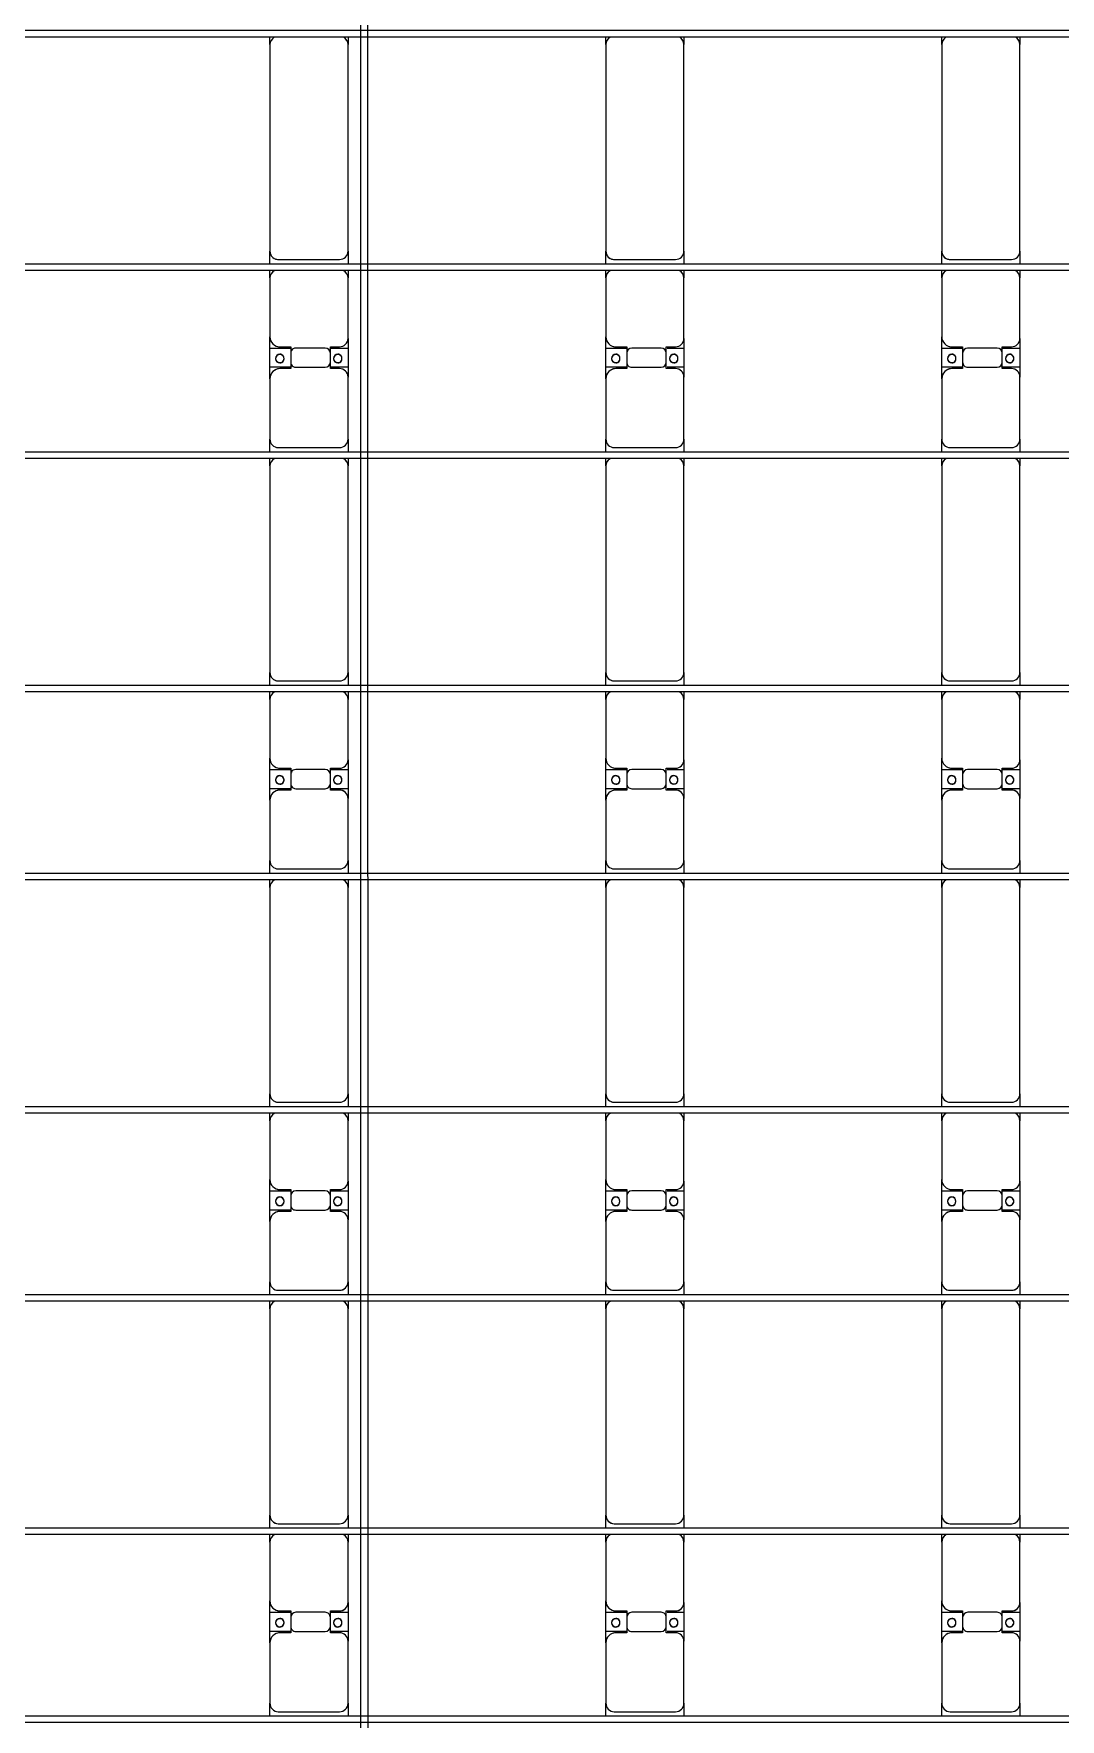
# Model space of a CAD drawing. Header units: millimetres. Extents: x -178706 to 107777, y -87310 to 933.
# Drawn here: x -102530 to -96419, y -52671 to -42631 of the extents above; entities that cross this region are included whole.
import ezdxf

# ---------------------------------------------------------------- set-up
doc = ezdxf.new("R2010")
doc.units = ezdxf.units.MM
doc.layers.add('A-GENM', color=13, linetype='Continuous', lineweight=9)
doc.layers.add('S-BEAM', color=12, linetype='Continuous', lineweight=9)

# ---------------------------------------------------------------- blocks, each defined once
blk = doc.blocks.new('Dai phao do pin - DẢI PHAO ĐỠ PIN-V35-BỐ TRÍ KHUNG KẾT CẤU BÈ PIN 04')
at = {"layer": 'A-GENM', "color": 7}
for p, q in [((23285, 242), (23360, 242)), ((23720, 242), (23360, 242)), ((23720, 242), (23902, 242)), ((23788, 242), (23970, 242)), ((23788, 118), (23788, 242)), ((23902, 242), (23902, 118)), ((24320, 242), (23970, 242)), ((24320, 242), (24365, 242)), ((24405, 242), (24480, 242)), ((25710, 242), (24480, 242)), ((25710, 242), (25755, 242)), ((25795, 242), (25870, 242)), ((26230, 242), (25870, 242)), ((26230, 242), (26412, 242)), ((26298, 242), (26480, 242)), ((26298, 118), (26298, 242)), ((26412, 242), (26412, 118)), ((26830, 242), (26480, 242)), ((26830, 242), (26875, 242)), ((26915, 242), (26990, 242)), ((28220, 242), (26990, 242)), ((28220, 242), (28265, 242)), ((28305, 242), (28380, 242)), ((28740, 242), (28380, 242)), ((28740, 242), (28922, 242)), ((28808, 242), (28990, 242)), ((28808, 118), (28808, 242)), ((28922, 242), (28922, 118)), ((29340, 242), (28990, 242)), ((29340, 242), (29385, 242)), ((29425, 242), (29500, 242)), ((30730, 242), (29500, 242)), ((30730, 242), (30775, 242)), ((30815, 242), (30890, 242)), ((31250, 242), (30890, 242)), ((31250, 242), (31432, 242)), ((31318, 242), (31500, 242)), ((31318, 118), (31318, 242)), ((31432, 242), (31432, 118)), ((31850, 242), (31500, 242)), ((31850, 242), (31895, 242)), ((31935, 242), (32010, 242)), ((33240, 242), (32010, 242)), ((33240, 242), (33285, 242)), ((23310, 192), (23310, -173)), ((23780, 118), (23780, 182)), ((23872, 118), (23780, 118)), ((23910, 118), (23818, 118)), ((23910, 182), (23910, 118)), ((24430, 192), (24430, -173)), ((25820, 192), (25820, -173)), ((26290, 118), (26290, 182)), ((26382, 118), (26290, 118)), ((26420, 118), (26328, 118)), ((26420, 182), (26420, 118)), ((26940, 192), (26940, -173)), ((28330, 192), (28330, -173)), ((28800, 118), (28800, 182)), ((28892, 118), (28800, 118)), ((28930, 118), (28838, 118)), ((28930, 182), (28930, 118)), ((29450, 192), (29450, -173)), ((30840, 192), (30840, -173)), ((31310, 118), (31310, 182)), ((31402, 118), (31310, 118)), ((31440, 118), (31348, 118)), ((31440, 182), (31440, 118)), ((31960, 192), (31960, -173)), ((23788, 88), (23788, -88)), ((23902, -88), (23902, 88)), ((26298, 88), (26298, -88)), ((26412, -88), (26412, 88)), ((28808, 88), (28808, -88)), ((28922, -88), (28922, 88)), ((31318, 88), (31318, -88)), ((31432, -88), (31432, 88)), ((23780, -173), (23780, -118)), ((23780, -118), (23872, -118)), ((23788, -223), (23788, -118)), ((23818, -118), (23910, -118)), ((23902, -118), (23902, -223)), ((23910, -118), (23910, -173)), ((26290, -173), (26290, -118)), ((26290, -118), (26382, -118)), ((26298, -223), (26298, -118)), ((26328, -118), (26420, -118)), ((26412, -118), (26412, -223)), ((26420, -118), (26420, -173)), ((28800, -173), (28800, -118)), ((28800, -118), (28892, -118)), ((28808, -223), (28808, -118)), ((28838, -118), (28930, -118)), ((28922, -118), (28922, -223)), ((28930, -118), (28930, -173)), ((31310, -173), (31310, -118)), ((31310, -118), (31402, -118)), ((31318, -223), (31318, -118)), ((31348, -118), (31440, -118)), ((31432, -118), (31432, -223)), ((31440, -118), (31440, -173)), ((23360, -223), (23285, -223)), ((23360, -223), (23730, -223)), ((23902, -223), (23730, -223)), ((23960, -223), (23788, -223)), ((23960, -223), (24320, -223)), ((24365, -223), (24320, -223)), ((24480, -223), (24405, -223)), ((24480, -223), (25710, -223)), ((25755, -223), (25710, -223)), ((25870, -223), (25795, -223)), ((25870, -223), (26240, -223)), ((26412, -223), (26240, -223)), ((26470, -223), (26298, -223)), ((26470, -223), (26830, -223)), ((26875, -223), (26830, -223)), ((26990, -223), (26915, -223)), ((26990, -223), (28220, -223)), ((28265, -223), (28220, -223)), ((28380, -223), (28305, -223)), ((28380, -223), (28750, -223)), ((28922, -223), (28750, -223)), ((28980, -223), (28808, -223)), ((28980, -223), (29340, -223)), ((29385, -223), (29340, -223)), ((29500, -223), (29425, -223)), ((29500, -223), (30730, -223)), ((30775, -223), (30730, -223)), ((30890, -223), (30815, -223)), ((30890, -223), (31260, -223)), ((31432, -223), (31260, -223)), ((31490, -223), (31318, -223)), ((31490, -223), (31850, -223)), ((31895, -223), (31850, -223)), ((32010, -223), (31935, -223)), ((32010, -223), (33240, -223)), ((33285, -223), (33240, -223))]:
    blk.add_line(p, q, dxfattribs=at)
for centre, radius, start, end in [((23360, 192), 50, 90, 180), ((23360, 192), 50, 135, 180), ((23720, 182), 60, 360, 90), ((23720, 182), 60, 360, 30), ((23839, 183), 25, 360, 180), ((23841, 183), 25, 360, 180), ((23970, 182), 60, 90, 180), ((23970, 182), 60, 150, 180), ((24320, 192), 50, 30, 90), ((24320, 192), 50, 30, 45), ((24480, 192), 50, 90, 180), ((24480, 192), 50, 105, 180), ((25710, 192), 50, 30, 90), ((25710, 192), 50, 30, 90), ((25870, 192), 50, 90, 180), ((25870, 192), 50, 135, 180), ((26230, 182), 60, 0, 90), ((26230, 182), 60, 0, 30), ((26349, 183), 25, 360, 180), ((26351, 183), 25, 0, 180), ((26480, 182), 60, 90, 180), ((26480, 182), 60, 150, 180), ((26830, 192), 50, 30, 90), ((26830, 192), 50, 30, 45), ((26990, 192), 50, 90, 180), ((26990, 192), 50, 105, 180), ((28220, 192), 50, 30, 90), ((28220, 192), 50, 30, 90), ((28380, 192), 50, 90, 180), ((28380, 192), 50, 135, 180), ((28740, 182), 60, 360, 90), ((28740, 182), 60, 360, 30), ((28859, 183), 25, 0, 180), ((28861, 183), 25, 360, 180), ((28990, 182), 60, 90, 180), ((28990, 182), 60, 150, 180), ((29340, 192), 50, 30, 90), ((29340, 192), 50, 30, 45), ((29500, 192), 50, 90, 180), ((29500, 192), 50, 105, 180), ((30730, 192), 50, 30, 90), ((30730, 192), 50, 30, 90), ((30890, 192), 50, 90, 180), ((30890, 192), 50, 135, 180), ((31250, 182), 60, 0, 90), ((31250, 182), 60, 0, 30), ((31369, 183), 25, 360, 180), ((31371, 183), 25, 360, 180), ((31500, 182), 60, 90, 180), ((31500, 182), 60, 150, 180), ((31850, 192), 50, 30, 90), ((31850, 192), 50, 30, 45), ((32010, 192), 50, 90, 180), ((32010, 192), 50, 155.1912, 180), ((32010, 192), 50, 105, 150), ((33240, 192), 50, 30, 90), ((33240, 192), 50, 30, 90), ((23818, 88), 30, 90, 180), ((23839, 183), 25, 180, 0), ((23841, 183), 25, 180, 0), ((23872, 88), 30, 360, 90), ((26328, 88), 30, 90, 180), ((26349, 183), 25, 180, 360), ((26351, 183), 25, 180, 360), ((26382, 88), 30, 360, 90), ((28838, 88), 30, 120, 180), ((28838, 88), 30, 90, 119.9951), ((28859, 183), 25, 180, 0), ((28861, 183), 25, 180, 0), ((28892, 88), 30, 60.0042, 90), ((28892, 88), 30, 0, 60), ((31348, 88), 30, 120.0113, 180), ((31348, 88), 30, 90, 120), ((31369, 183), 25, 180, 0), ((31371, 183), 25, 180, 0), ((31402, 88), 30, 60, 90), ((31402, 88), 30, 0, 59.9882), ((23818, -88), 30, 180, 270), ((23872, -88), 30, 270, 0), ((26328, -88), 30, 180, 270), ((26382, -88), 30, 270, 360), ((28838, -88), 30, 180, 270), ((28892, -88), 30, 270, 360), ((31348, -88), 30, 180, 270), ((31402, -88), 30, 270, 360), ((23360, -173), 50, 180, 270), ((23360, -173), 50, 180, 225), ((23730, -173), 50, 270, 360), ((23730, -173), 50, 315, 360), ((23839, -162), 25, 0, 180), ((23839, -162), 25, 180, 0), ((23841, -162), 25, 0, 180), ((23841, -162), 25, 180, 0), ((23960, -173), 50, 180, 270), ((23960, -173), 50, 180, 225), ((24320, -173), 50, 270, 330), ((24320, -173), 50, 315, 330), ((24480, -173), 50, 180, 270), ((24480, -173), 50, 180, 270), ((25710, -173), 50, 270, 330), ((25710, -173), 50, 285, 330), ((25870, -173), 50, 180, 270), ((25870, -173), 50, 180, 225), ((26240, -173), 50, 270, 360), ((26240, -173), 50, 315, 0), ((26349, -162), 25, 0, 180), ((26349, -162), 25, 180, 0), ((26351, -162), 25, 0, 180), ((26351, -162), 25, 180, 0), ((26470, -173), 50, 180, 270), ((26470, -173), 50, 180, 225), ((26830, -173), 50, 270, 330), ((26830, -173), 50, 315, 330), ((26990, -173), 50, 180, 270), ((26990, -173), 50, 180, 270), ((28220, -173), 50, 270, 330), ((28220, -173), 50, 285, 330), ((28380, -173), 50, 180, 270), ((28380, -173), 50, 180, 225), ((28750, -173), 50, 270, 360), ((28750, -173), 50, 315, 360), ((28859, -162), 25, 360, 180), ((28859, -162), 25, 180, 360), ((28861, -162), 25, 0, 180), ((28861, -162), 25, 180, 0), ((28980, -173), 50, 180, 270), ((28980, -173), 50, 180, 225), ((29340, -173), 50, 270, 330), ((29340, -173), 50, 315, 330), ((29500, -173), 50, 180, 270), ((29500, -173), 50, 180, 270), ((30730, -173), 50, 270, 330), ((30730, -173), 50, 285, 330), ((30890, -173), 50, 180, 270), ((30890, -173), 50, 180, 225), ((31260, -173), 50, 270, 360), ((31260, -173), 50, 315, 0), ((31369, -162), 25, 0, 180), ((31369, -162), 25, 180, 0), ((31371, -162), 25, 0, 180), ((31371, -162), 25, 180, 0), ((31490, -173), 50, 180, 270), ((31490, -173), 50, 180, 225), ((31850, -173), 50, 270, 330), ((31850, -173), 50, 315, 330), ((32010, -173), 50, 180, 270), ((32010, -173), 50, 180, 270), ((33240, -173), 50, 270, 330), ((33240, -173), 50, 285, 330)]:
    blk.add_arc(centre, radius, start, end, dxfattribs=at)
blk = doc.blocks.new('Dai phao do pin - DẢI PHAO ĐỠ PIN-V36-BỐ TRÍ KHUNG KẾT CẤU BÈ PIN 04')
at = {"layer": 'A-GENM', "color": 7}
for p, q in [((23285, 242), (23360, 242)), ((23720, 242), (23360, 242)), ((23720, 242), (23902, 242)), ((23788, 242), (23970, 242)), ((23788, 118), (23788, 242)), ((23902, 242), (23902, 118)), ((24320, 242), (23970, 242)), ((24320, 242), (24365, 242)), ((24405, 242), (24480, 242)), ((25710, 242), (24480, 242)), ((25710, 242), (25755, 242)), ((25795, 242), (25870, 242)), ((26230, 242), (25870, 242)), ((26230, 242), (26412, 242)), ((26298, 242), (26480, 242)), ((26298, 118), (26298, 242)), ((26412, 242), (26412, 118)), ((26830, 242), (26480, 242)), ((26830, 242), (26875, 242)), ((26915, 242), (26990, 242)), ((28220, 242), (26990, 242)), ((28220, 242), (28265, 242)), ((28305, 242), (28380, 242)), ((28740, 242), (28380, 242)), ((28740, 242), (28922, 242)), ((28808, 242), (28990, 242)), ((28808, 118), (28808, 242)), ((28922, 242), (28922, 118)), ((29340, 242), (28990, 242)), ((29340, 242), (29385, 242)), ((29425, 242), (29500, 242)), ((30730, 242), (29500, 242)), ((30730, 242), (30775, 242)), ((30815, 242), (30890, 242)), ((31250, 242), (30890, 242)), ((31250, 242), (31432, 242)), ((31318, 242), (31500, 242)), ((31318, 118), (31318, 242)), ((31432, 242), (31432, 118)), ((31850, 242), (31500, 242)), ((31850, 242), (31895, 242)), ((31935, 242), (32010, 242)), ((33240, 242), (32010, 242)), ((33240, 242), (33285, 242)), ((23310, 192), (23310, -173)), ((23780, 118), (23780, 182)), ((23872, 118), (23780, 118)), ((23910, 118), (23818, 118)), ((23910, 182), (23910, 118)), ((24430, 192), (24430, -173)), ((25820, 192), (25820, -173)), ((26290, 118), (26290, 182)), ((26382, 118), (26290, 118)), ((26420, 118), (26328, 118)), ((26420, 182), (26420, 118)), ((26940, 192), (26940, -173)), ((28330, 192), (28330, -173)), ((28800, 118), (28800, 182)), ((28892, 118), (28800, 118)), ((28930, 118), (28838, 118)), ((28930, 182), (28930, 118)), ((29450, 192), (29450, -173)), ((30840, 192), (30840, -173)), ((31310, 118), (31310, 182)), ((31402, 118), (31310, 118)), ((31440, 118), (31348, 118)), ((31440, 182), (31440, 118)), ((31960, 192), (31960, -173)), ((23788, 88), (23788, -88)), ((23902, -88), (23902, 88)), ((26298, 88), (26298, -88)), ((26412, -88), (26412, 88)), ((28808, 88), (28808, -88)), ((28922, -88), (28922, 88)), ((31318, 88), (31318, -88)), ((31432, -88), (31432, 88)), ((23780, -173), (23780, -118)), ((23780, -118), (23872, -118)), ((23788, -223), (23788, -123)), ((23818, -118), (23910, -118)), ((23902, -123), (23902, -223)), ((23910, -118), (23910, -173)), ((26290, -173), (26290, -118)), ((26290, -118), (26382, -118)), ((26298, -223), (26298, -123)), ((26328, -118), (26420, -118)), ((26412, -123), (26412, -223)), ((26420, -118), (26420, -173)), ((28800, -173), (28800, -118)), ((28800, -118), (28892, -118)), ((28808, -223), (28808, -123)), ((28838, -118), (28930, -118)), ((28922, -123), (28922, -223)), ((28930, -118), (28930, -173)), ((31310, -173), (31310, -118)), ((31310, -118), (31402, -118)), ((31318, -223), (31318, -123)), ((31348, -118), (31440, -118)), ((31432, -123), (31432, -223)), ((31440, -118), (31440, -173)), ((23360, -223), (23285, -223)), ((23360, -223), (23730, -223)), ((23902, -223), (23730, -223)), ((23960, -223), (23788, -223)), ((23960, -223), (24320, -223)), ((24365, -223), (24320, -223)), ((24480, -223), (24405, -223)), ((24480, -223), (25710, -223)), ((25755, -223), (25710, -223)), ((25870, -223), (25795, -223)), ((25870, -223), (26240, -223)), ((26412, -223), (26240, -223)), ((26470, -223), (26298, -223)), ((26470, -223), (26830, -223)), ((26875, -223), (26830, -223)), ((26990, -223), (26915, -223)), ((26990, -223), (28220, -223)), ((28265, -223), (28220, -223)), ((28380, -223), (28305, -223)), ((28380, -223), (28750, -223)), ((28922, -223), (28750, -223)), ((28980, -223), (28808, -223)), ((28980, -223), (29340, -223)), ((29385, -223), (29340, -223)), ((29500, -223), (29425, -223)), ((29500, -223), (30730, -223)), ((30775, -223), (30730, -223)), ((30890, -223), (30815, -223)), ((30890, -223), (31260, -223)), ((31432, -223), (31260, -223)), ((31490, -223), (31318, -223)), ((31490, -223), (31850, -223)), ((31895, -223), (31850, -223)), ((32010, -223), (31935, -223)), ((32010, -223), (33240, -223)), ((33285, -223), (33240, -223))]:
    blk.add_line(p, q, dxfattribs=at)
for centre, radius, start, end in [((23360, 192), 50, 90, 180), ((23360, 192), 50, 135, 180), ((23720, 182), 60, 360, 90), ((23720, 182), 60, 360, 30), ((23839, 183), 25, 360, 180), ((23841, 183), 25, 360, 180), ((23970, 182), 60, 90, 180), ((23970, 182), 60, 150, 180), ((24320, 192), 50, 30, 90), ((24320, 192), 50, 30, 45), ((24480, 192), 50, 90, 180), ((24480, 192), 50, 105, 180), ((25710, 192), 50, 30, 90), ((25710, 192), 50, 30, 90), ((25870, 192), 50, 90, 180), ((25870, 192), 50, 135, 180), ((26230, 182), 60, 0, 90), ((26230, 182), 60, 0, 30), ((26349, 183), 25, 360, 180), ((26351, 183), 25, 0, 180), ((26480, 182), 60, 90, 180), ((26480, 182), 60, 150, 180), ((26830, 192), 50, 30, 90), ((26830, 192), 50, 30, 45), ((26990, 192), 50, 90, 180), ((26990, 192), 50, 105, 180), ((28220, 192), 50, 30, 90), ((28220, 192), 50, 30, 90), ((28380, 192), 50, 90, 180), ((28380, 192), 50, 135, 180), ((28740, 182), 60, 360, 90), ((28740, 182), 60, 360, 30), ((28859, 183), 25, 0, 180), ((28861, 183), 25, 360, 180), ((28990, 182), 60, 90, 180), ((28990, 182), 60, 150, 180), ((29340, 192), 50, 30, 90), ((29340, 192), 50, 30, 45), ((29500, 192), 50, 90, 180), ((29500, 192), 50, 105, 180), ((30730, 192), 50, 30, 90), ((30730, 192), 50, 30, 90), ((30890, 192), 50, 90, 180), ((30890, 192), 50, 135, 180), ((31250, 182), 60, 0, 90), ((31250, 182), 60, 0, 30), ((31369, 183), 25, 360, 180), ((31371, 183), 25, 360, 180), ((31500, 182), 60, 90, 180), ((31500, 182), 60, 150, 180), ((31850, 192), 50, 30, 90), ((31850, 192), 50, 30, 45), ((32010, 192), 50, 90, 180), ((32010, 192), 50, 155.2021, 180), ((32010, 192), 50, 105, 150), ((33240, 192), 50, 30, 90), ((33240, 192), 50, 30, 90), ((23818, 88), 30, 90, 180), ((23839, 183), 25, 180, 0), ((23841, 183), 25, 180, 0), ((23872, 88), 30, 360, 90), ((26328, 88), 30, 90, 180), ((26349, 183), 25, 180, 360), ((26351, 183), 25, 180, 360), ((26382, 88), 30, 360, 90), ((28838, 88), 30, 90, 180), ((28859, 183), 25, 180, 0), ((28861, 183), 25, 180, 0), ((28892, 88), 30, 0, 90), ((31348, 88), 30, 90, 180), ((31369, 183), 25, 180, 0), ((31371, 183), 25, 180, 0), ((31402, 88), 30, 0, 90), ((23818, -88), 30, 180, 270), ((23872, -88), 30, 270, 0), ((26328, -88), 30, 180, 270), ((26382, -88), 30, 270, 360), ((28838, -88), 30, 180, 270), ((28892, -88), 30, 270, 360), ((31348, -88), 30, 180, 270), ((31402, -88), 30, 270, 360), ((23360, -173), 50, 180, 270), ((23360, -173), 50, 180, 225), ((23730, -173), 50, 270, 360), ((23730, -173), 50, 315, 360), ((23839, -162), 25, 0, 180), ((23839, -162), 25, 180, 0), ((23841, -162), 25, 0, 180), ((23841, -162), 25, 180, 0), ((23960, -173), 50, 180, 270), ((23960, -173), 50, 180, 225), ((24320, -173), 50, 270, 330), ((24320, -173), 50, 315, 330), ((24480, -173), 50, 180, 270), ((24480, -173), 50, 180, 270), ((25710, -173), 50, 270, 330), ((25710, -173), 50, 285, 330), ((25870, -173), 50, 180, 270), ((25870, -173), 50, 180, 225), ((26240, -173), 50, 270, 360), ((26240, -173), 50, 315, 0), ((26349, -162), 25, 0, 180), ((26349, -162), 25, 180, 0), ((26351, -162), 25, 0, 180), ((26351, -162), 25, 180, 0), ((26470, -173), 50, 180, 270), ((26470, -173), 50, 180, 225), ((26830, -173), 50, 270, 330), ((26830, -173), 50, 315, 330), ((26990, -173), 50, 180, 270), ((26990, -173), 50, 180, 270), ((28220, -173), 50, 270, 330), ((28220, -173), 50, 285, 330), ((28380, -173), 50, 180, 270), ((28380, -173), 50, 180, 225), ((28750, -173), 50, 270, 360), ((28750, -173), 50, 315, 360), ((28859, -162), 25, 360, 180), ((28859, -162), 25, 180, 360), ((28861, -162), 25, 0, 180), ((28861, -162), 25, 180, 0), ((28980, -173), 50, 180, 270), ((28980, -173), 50, 180, 225), ((29340, -173), 50, 270, 330), ((29340, -173), 50, 315, 330), ((29500, -173), 50, 180, 270), ((29500, -173), 50, 180, 270), ((30730, -173), 50, 270, 330), ((30730, -173), 50, 285, 330), ((30890, -173), 50, 180, 270), ((30890, -173), 50, 180, 225), ((31260, -173), 50, 270, 360), ((31260, -173), 50, 315, 0), ((31369, -162), 25, 0, 180), ((31369, -162), 25, 180, 0), ((31371, -162), 25, 0, 180), ((31371, -162), 25, 180, 0), ((31490, -173), 50, 180, 270), ((31490, -173), 50, 180, 225), ((31850, -173), 50, 270, 330), ((31850, -173), 50, 315, 330), ((32010, -173), 50, 180, 270), ((32010, -173), 50, 180, 270), ((33240, -173), 50, 270, 330), ((33240, -173), 50, 285, 330)]:
    blk.add_arc(centre, radius, start, end, dxfattribs=at)
blk = doc.blocks.new('Dai phao do pin - DẢI PHAO ĐỠ PIN-V37-BỐ TRÍ KHUNG KẾT CẤU BÈ PIN 04')
at = {"layer": 'A-GENM', "color": 7}
for p, q in [((23285, 242), (23360, 242)), ((23720, 242), (23360, 242)), ((23720, 242), (23902, 242)), ((23788, 242), (23970, 242)), ((23788, 118), (23788, 242)), ((23902, 242), (23902, 118)), ((24320, 242), (23970, 242)), ((24320, 242), (24365, 242)), ((24405, 242), (24480, 242)), ((25710, 242), (24480, 242)), ((25710, 242), (25755, 242)), ((25795, 242), (25870, 242)), ((26230, 242), (25870, 242)), ((26230, 242), (26412, 242)), ((26298, 242), (26480, 242)), ((26298, 118), (26298, 242)), ((26412, 242), (26412, 118)), ((26830, 242), (26480, 242)), ((26830, 242), (26875, 242)), ((26915, 242), (26990, 242)), ((28220, 242), (26990, 242)), ((28220, 242), (28265, 242)), ((28305, 242), (28380, 242)), ((28740, 242), (28380, 242)), ((28740, 242), (28922, 242)), ((28808, 242), (28990, 242)), ((28808, 118), (28808, 242)), ((28922, 242), (28922, 118)), ((29340, 242), (28990, 242)), ((29340, 242), (29385, 242)), ((29425, 242), (29500, 242)), ((30730, 242), (29500, 242)), ((30730, 242), (30775, 242)), ((30815, 242), (30890, 242)), ((31250, 242), (30890, 242)), ((31250, 242), (31432, 242)), ((31318, 242), (31500, 242)), ((31318, 118), (31318, 242)), ((31432, 242), (31432, 118)), ((31850, 242), (31500, 242)), ((31850, 242), (31895, 242)), ((31935, 242), (32010, 242)), ((33240, 242), (32010, 242)), ((33240, 242), (33285, 242)), ((23310, 192), (23310, -173)), ((23780, 118), (23780, 182)), ((23872, 118), (23780, 118)), ((23910, 118), (23818, 118)), ((23910, 182), (23910, 118)), ((24430, 192), (24430, -173)), ((25820, 192), (25820, -173)), ((26290, 118), (26290, 182)), ((26382, 118), (26290, 118)), ((26420, 118), (26328, 118)), ((26420, 182), (26420, 118)), ((26940, 192), (26940, -173)), ((28330, 192), (28330, -173)), ((28800, 118), (28800, 182)), ((28892, 118), (28800, 118)), ((28930, 118), (28838, 118)), ((28930, 182), (28930, 118)), ((29450, 192), (29450, -173)), ((30840, 192), (30840, -173)), ((31310, 118), (31310, 182)), ((31402, 118), (31310, 118)), ((31440, 118), (31348, 118)), ((31440, 182), (31440, 118)), ((31960, 192), (31960, -173)), ((23788, 88), (23788, -88)), ((23902, -88), (23902, 88)), ((26298, 88), (26298, -88)), ((26412, -88), (26412, 88)), ((28808, 88), (28808, -88)), ((28922, -88), (28922, 88)), ((31318, 88), (31318, -88)), ((31432, -88), (31432, 88)), ((23780, -173), (23780, -118)), ((23780, -118), (23872, -118)), ((23788, -223), (23788, -118)), ((23818, -118), (23910, -118)), ((23902, -118), (23902, -223)), ((23910, -118), (23910, -173)), ((26290, -173), (26290, -118)), ((26290, -118), (26382, -118)), ((26298, -223), (26298, -118)), ((26328, -118), (26420, -118)), ((26412, -118), (26412, -223)), ((26420, -118), (26420, -173)), ((28800, -173), (28800, -118)), ((28800, -118), (28892, -118)), ((28808, -223), (28808, -118)), ((28838, -118), (28930, -118)), ((28922, -118), (28922, -223)), ((28930, -118), (28930, -173)), ((31310, -173), (31310, -118)), ((31310, -118), (31402, -118)), ((31318, -223), (31318, -118)), ((31348, -118), (31440, -118)), ((31432, -118), (31432, -223)), ((31440, -118), (31440, -173)), ((23360, -223), (23285, -223)), ((23360, -223), (23730, -223)), ((23902, -223), (23730, -223)), ((23960, -223), (23788, -223)), ((23960, -223), (24320, -223)), ((24365, -223), (24320, -223)), ((24480, -223), (24405, -223)), ((24480, -223), (25710, -223)), ((25755, -223), (25710, -223)), ((25870, -223), (25795, -223)), ((25870, -223), (26240, -223)), ((26412, -223), (26240, -223)), ((26470, -223), (26298, -223)), ((26470, -223), (26830, -223)), ((26875, -223), (26830, -223)), ((26990, -223), (26915, -223)), ((26990, -223), (28220, -223)), ((28265, -223), (28220, -223)), ((28380, -223), (28305, -223)), ((28380, -223), (28750, -223)), ((28922, -223), (28750, -223)), ((28980, -223), (28808, -223)), ((28980, -223), (29340, -223)), ((29385, -223), (29340, -223)), ((29500, -223), (29425, -223)), ((29500, -223), (30730, -223)), ((30775, -223), (30730, -223)), ((30890, -223), (30815, -223)), ((30890, -223), (31260, -223)), ((31432, -223), (31260, -223)), ((31490, -223), (31318, -223)), ((31490, -223), (31850, -223)), ((31895, -223), (31850, -223)), ((32010, -223), (31935, -223)), ((32010, -223), (33240, -223)), ((33285, -223), (33240, -223))]:
    blk.add_line(p, q, dxfattribs=at)
for centre, radius, start, end in [((23360, 192), 50, 90, 180), ((23360, 192), 50, 135, 180), ((23720, 182), 60, 360, 90), ((23720, 182), 60, 360, 30), ((23839, 183), 25, 360, 180), ((23841, 183), 25, 360, 180), ((23970, 182), 60, 90, 180), ((23970, 182), 60, 150, 180), ((24320, 192), 50, 30, 90), ((24320, 192), 50, 30, 45), ((24480, 192), 50, 90, 180), ((24480, 192), 50, 105, 180), ((25710, 192), 50, 30, 90), ((25710, 192), 50, 30, 90), ((25870, 192), 50, 90, 180), ((25870, 192), 50, 135, 180), ((26230, 182), 60, 0, 90), ((26230, 182), 60, 0, 30), ((26349, 183), 25, 360, 180), ((26351, 183), 25, 0, 180), ((26480, 182), 60, 90, 180), ((26480, 182), 60, 150, 180), ((26830, 192), 50, 30, 90), ((26830, 192), 50, 30, 45), ((26990, 192), 50, 90, 180), ((26990, 192), 50, 105, 180), ((28220, 192), 50, 30, 90), ((28220, 192), 50, 30, 90), ((28380, 192), 50, 90, 180), ((28380, 192), 50, 135, 180), ((28740, 182), 60, 360, 90), ((28740, 182), 60, 360, 30), ((28859, 183), 25, 0, 180), ((28861, 183), 25, 360, 180), ((28990, 182), 60, 90, 180), ((28990, 182), 60, 150, 180), ((29340, 192), 50, 30, 90), ((29340, 192), 50, 30, 45), ((29500, 192), 50, 90, 180), ((29500, 192), 50, 105, 180), ((30730, 192), 50, 30, 90), ((30730, 192), 50, 30, 90), ((30890, 192), 50, 90, 180), ((30890, 192), 50, 135, 180), ((31250, 182), 60, 0, 90), ((31250, 182), 60, 0, 30), ((31369, 183), 25, 360, 180), ((31371, 183), 25, 360, 180), ((31500, 182), 60, 90, 180), ((31500, 182), 60, 150, 180), ((31850, 192), 50, 30, 90), ((31850, 192), 50, 30, 45), ((32010, 192), 50, 90, 180), ((32010, 192), 50, 155.2131, 180), ((32010, 192), 50, 105, 150), ((33240, 192), 50, 30, 90), ((33240, 192), 50, 30, 90), ((23818, 88), 30, 90, 180), ((23839, 183), 25, 180, 0), ((23841, 183), 25, 180, 0), ((23872, 88), 30, 360, 90), ((26328, 88), 30, 90, 180), ((26349, 183), 25, 180, 360), ((26351, 183), 25, 180, 360), ((26382, 88), 30, 360, 90), ((28838, 88), 30, 90, 180), ((28859, 183), 25, 180, 0), ((28861, 183), 25, 180, 0), ((28892, 88), 30, 0, 90), ((31348, 88), 30, 90, 180), ((31369, 183), 25, 180, 0), ((31371, 183), 25, 180, 0), ((31402, 88), 30, 0, 90), ((23818, -88), 30, 180, 270), ((23872, -88), 30, 270, 0), ((26328, -88), 30, 180, 270), ((26382, -88), 30, 270, 360), ((28838, -88), 30, 180, 270), ((28892, -88), 30, 270, 360), ((31348, -88), 30, 180, 270), ((31402, -88), 30, 270, 360), ((23360, -173), 50, 180, 270), ((23360, -173), 50, 180, 225), ((23730, -173), 50, 270, 360), ((23730, -173), 50, 315, 360), ((23839, -162), 25, 0, 180), ((23839, -162), 25, 180, 0), ((23841, -162), 25, 0, 180), ((23841, -162), 25, 180, 0), ((23960, -173), 50, 180, 270), ((23960, -173), 50, 180, 225), ((24320, -173), 50, 270, 330), ((24320, -173), 50, 315, 330), ((24480, -173), 50, 180, 270), ((24480, -173), 50, 180, 270), ((25710, -173), 50, 270, 330), ((25710, -173), 50, 285, 330), ((25870, -173), 50, 180, 270), ((25870, -173), 50, 180, 225), ((26240, -173), 50, 270, 360), ((26240, -173), 50, 315, 0), ((26349, -162), 25, 0, 180), ((26349, -162), 25, 180, 0), ((26351, -162), 25, 0, 180), ((26351, -162), 25, 180, 0), ((26470, -173), 50, 180, 270), ((26470, -173), 50, 180, 225), ((26830, -173), 50, 270, 330), ((26830, -173), 50, 315, 330), ((26990, -173), 50, 180, 270), ((26990, -173), 50, 180, 270), ((28220, -173), 50, 270, 330), ((28220, -173), 50, 285, 330), ((28380, -173), 50, 180, 270), ((28380, -173), 50, 180, 225), ((28750, -173), 50, 270, 360), ((28750, -173), 50, 315, 360), ((28859, -162), 25, 360, 180), ((28859, -162), 25, 180, 360), ((28861, -162), 25, 0, 180), ((28861, -162), 25, 180, 0), ((28980, -173), 50, 180, 270), ((28980, -173), 50, 180, 225), ((29340, -173), 50, 270, 330), ((29340, -173), 50, 315, 330), ((29500, -173), 50, 180, 270), ((29500, -173), 50, 180, 270), ((30730, -173), 50, 270, 330), ((30730, -173), 50, 285, 330), ((30890, -173), 50, 180, 270), ((30890, -173), 50, 180, 225), ((31260, -173), 50, 270, 360), ((31260, -173), 50, 315, 0), ((31369, -162), 25, 0, 180), ((31369, -162), 25, 180, 0), ((31371, -162), 25, 0, 180), ((31371, -162), 25, 180, 0), ((31490, -173), 50, 180, 270), ((31490, -173), 50, 180, 225), ((31850, -173), 50, 270, 330), ((31850, -173), 50, 315, 330), ((32010, -173), 50, 180, 270), ((32010, -173), 50, 180, 270), ((33240, -173), 50, 270, 330), ((33240, -173), 50, 285, 330)]:
    blk.add_arc(centre, radius, start, end, dxfattribs=at)
blk = doc.blocks.new('Dầm C52 - Dầm C52-22346-BỐ TRÍ KHUNG KẾT CẤU BÈ PIN 04')
at = {"layer": 'S-BEAM', "color": 1}
for p, q in [((-87623, 20), (87623, 20)), ((87623, -20), (-87623, -20))]:
    blk.add_line(p, q, dxfattribs=at)
blk = doc.blocks.new('Dầm C52 - Hộp 40x60-15957-BỐ TRÍ KHUNG KẾT CẤU BÈ PIN 04')
at = {"layer": 'S-BEAM', "color": 3, "lineweight": 25}
for p, q in [((-37160, 20), (37160, 20)), ((37160, -20), (-37160, -20))]:
    blk.add_line(p, q, dxfattribs=at)
blk = doc.blocks.new('HOBANMONG_BEPIN 4_rvt-1-BỐ TRÍ KHUNG KẾT CẤU BÈ PIN 04')
at = {"layer": 'A-GENM', "color": 3, "lineweight": 25, "rotation": 90.00010434022407}
for name, p in [('Dai phao do pin - DẢI PHAO ĐỠ PIN-V35-BỐ TRÍ KHUNG KẾT CẤU BÈ PIN 04', (-100882, -75936)), ('Dai phao do pin - DẢI PHAO ĐỠ PIN-V36-BỐ TRÍ KHUNG KẾT CẤU BÈ PIN 04', (-98882, -75936)), ('Dai phao do pin - DẢI PHAO ĐỠ PIN-V37-BỐ TRÍ KHUNG KẾT CẤU BÈ PIN 04', (-96882, -75936))]:
    blk.add_blockref(name, p, dxfattribs=at)
at = {"layer": 'S-BEAM', "color": 3, "lineweight": 25}
for name, p, rotation in [('Dầm C52 - Hộp 40x60-15957-BỐ TRÍ KHUNG KẾT CẤU BÈ PIN 04', (-100562, -42627), 90.00010434022374), ('Dầm C52 - Dầm C52-22346-BỐ TRÍ KHUNG KẾT CẤU BÈ PIN 04', (-83888, -42631), 180.0001043386848), ('Dầm C52 - Dầm C52-22346-BỐ TRÍ KHUNG KẾT CẤU BÈ PIN 04', (-83884, -44021), 180.0001043386848), ('Dầm C52 - Dầm C52-22346-BỐ TRÍ KHUNG KẾT CẤU BÈ PIN 04', (-83881, -45141), 180.0001043386848), ('Dầm C52 - Dầm C52-22346-BỐ TRÍ KHUNG KẾT CẤU BÈ PIN 04', (-83877, -46531), 180.0001043386848), ('Dầm C52 - Dầm C52-22346-BỐ TRÍ KHUNG KẾT CẤU BÈ PIN 04', (-83874, -47651), 180.0001043386848), ('Dầm C52 - Dầm C52-22346-BỐ TRÍ KHUNG KẾT CẤU BÈ PIN 04', (-83871, -49041), 180.0001043386848), ('Dầm C52 - Dầm C52-22346-BỐ TRÍ KHUNG KẾT CẤU BÈ PIN 04', (-83867, -50161), 180.0001043386848), ('Dầm C52 - Dầm C52-22346-BỐ TRÍ KHUNG KẾT CẤU BÈ PIN 04', (-83864, -51551), 180.0001043386848), ('Dầm C52 - Dầm C52-22346-BỐ TRÍ KHUNG KẾT CẤU BÈ PIN 04', (-83861, -52671), 180.0001043386848)]:
    blk.add_blockref(name, p, dxfattribs=dict(at, rotation=rotation))

msp = doc.modelspace()

# ---------------------------------------------------------------- block references
at = {"lineweight": 5}
msp.add_blockref('HOBANMONG_BEPIN 4_rvt-1-BỐ TRÍ KHUNG KẾT CẤU BÈ PIN 04', (0, 0), dxfattribs=at)

doc.saveas('drawing.dxf')
